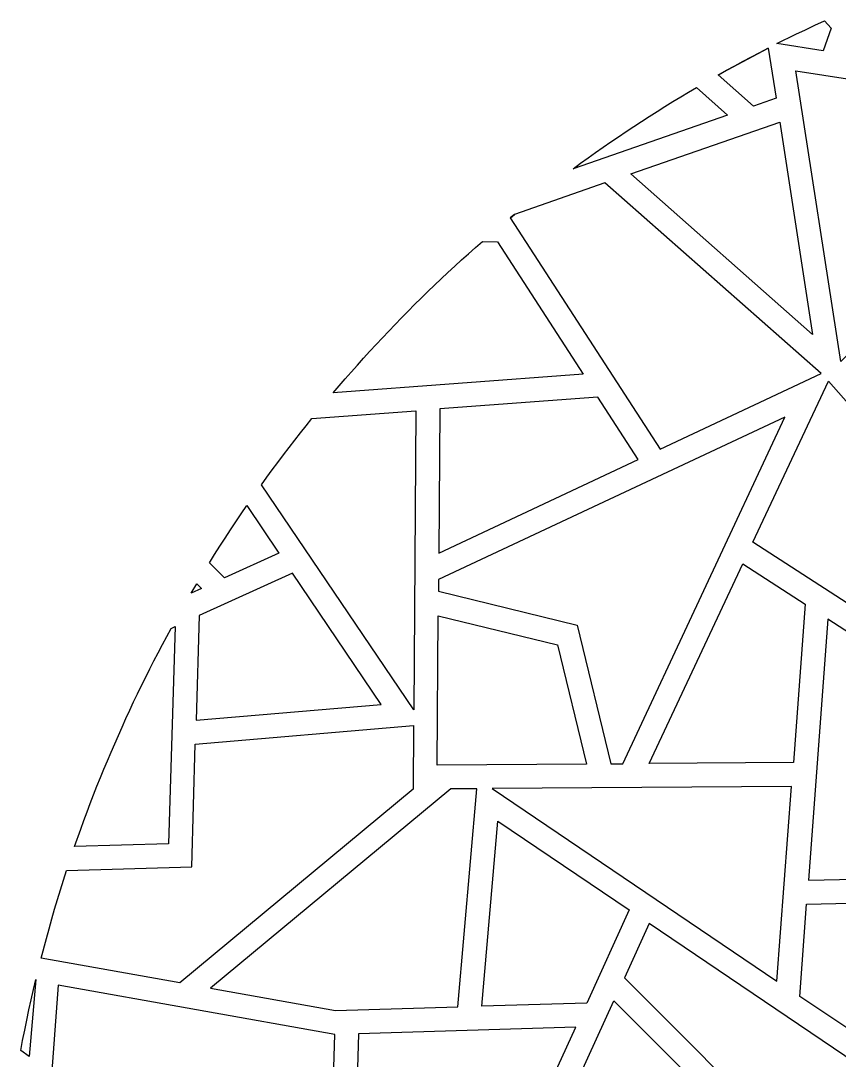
# Model space of a CAD drawing. Header units: centimetres. Extents: x 15.8 to 96.3, y -35.4 to 45.1.
# Drawn here: x 17.21 to 40.09, y 11.8 to 40.86 of the extents above; entities that cross this region are included whole.
import ezdxf

# ---------------------------------------------------------------- set-up
doc = ezdxf.new("R2010")
doc.units = ezdxf.units.CM
doc.header["$MEASUREMENT"] = 0
doc.layers.add('layer 1', color=7, linetype='Continuous')

msp = doc.modelspace()

# ---------------------------------------------------------------- linework, layer by layer
at = {"layer": 'layer 1', "color": 15}
for points, knots in [([(39.68238, 40.85652), (39.68238, 40.85652), (39.41368, 40.73316), (39.41368, 40.73316), (39.41368, 40.73316), (39.41368, 40.73316), (39.14668, 40.6081), (39.14668, 40.6081), (39.14668, 40.6081), (39.14668, 40.6081), (38.87967, 40.47967), (38.87967, 40.47967), (38.87967, 40.47967), (38.87967, 40.47967), (38.35074, 40.21774), (38.35074, 40.21774), (38.35074, 40.21774), (38.35074, 40.21774), (39.64689, 40.01664), (39.64689, 40.01664), (39.64689, 40.01664), (39.64689, 40.01664), (39.86827, 40.64866), (39.86827, 40.64866), (39.86827, 40.64866), (39.86827, 40.64866), (39.68238, 40.85652), (39.68238, 40.85652)], [0, 0, 0, 0, 0.125, 0.125, 0.125, 0.125, 0.25, 0.25, 0.25, 0.25, 0.375, 0.375, 0.375, 0.375, 0.5, 0.5, 0.5, 0.5, 0.625, 0.625, 0.625, 0.625, 0.75, 0.75, 0.75, 0.75, 1, 1, 1, 1]), ([(36.71154, 39.34575), (36.71154, 39.34575), (37.69337, 38.47376), (37.69337, 38.47376), (37.69337, 38.47376), (37.69337, 38.47376), (38.32539, 38.69514), (38.32539, 38.69514), (38.32539, 38.69514), (38.32539, 38.69514), (38.10908, 40.09269), (38.10908, 40.09269), (38.10908, 40.09269), (38.10908, 40.09269), (36.71154, 39.34575), (36.71154, 39.34575)], [0, 0, 0, 0, 0.2, 0.2, 0.2, 0.2, 0.4, 0.4, 0.4, 0.4, 0.6, 0.6, 0.6, 0.6, 1, 1, 1, 1]), ([(38.10739, 40.09438), (38.10739, 40.09438), (37.8725, 39.97439), (37.8725, 39.97439), (37.8725, 39.97439), (37.8725, 39.97439), (37.63929, 39.85103), (37.63929, 39.85103), (37.63929, 39.85103), (37.63929, 39.85103), (37.40608, 39.72767), (37.40608, 39.72767), (37.40608, 39.72767), (37.40608, 39.72767), (37.17457, 39.60093), (37.17457, 39.60093), (37.17457, 39.60093), (37.17457, 39.60093), (36.94305, 39.47418), (36.94305, 39.47418), (36.94305, 39.47418), (36.94305, 39.47418), (36.71323, 39.34575), (36.71323, 39.34575), (36.71323, 39.34575), (36.71323, 39.34575), (38.10739, 40.09438), (38.10739, 40.09438)], [0, 0, 0, 0, 0.125, 0.125, 0.125, 0.125, 0.25, 0.25, 0.25, 0.25, 0.375, 0.375, 0.375, 0.375, 0.5, 0.5, 0.5, 0.5, 0.625, 0.625, 0.625, 0.625, 0.75, 0.75, 0.75, 0.75, 1, 1, 1, 1]), ([(40.13865, 31.33563), (40.13865, 31.33563), (47.00302, 38.20338), (47.00302, 38.20338), (47.00302, 38.20338), (47.00302, 38.20338), (38.87799, 39.46235), (38.87799, 39.46235), (38.87799, 39.46235), (38.87799, 39.46235), (40.13865, 31.33563), (40.13865, 31.33563)], [0, 0, 0, 0, 0.25, 0.25, 0.25, 0.25, 0.5, 0.5, 0.5, 0.5, 1, 1, 1, 1]), ([(36.10486, 38.99594), (36.10486, 38.99594), (35.8818, 38.86413), (35.8818, 38.86413), (35.8818, 38.86413), (35.8818, 38.86413), (35.66042, 38.73063), (35.66042, 38.73063), (35.66042, 38.73063), (35.66042, 38.73063), (35.43904, 38.59713), (35.43904, 38.59713), (35.43904, 38.59713), (35.43904, 38.59713), (35.21936, 38.46024), (35.21936, 38.46024), (35.21936, 38.46024), (35.21936, 38.46024), (34.99967, 38.32336), (34.99967, 38.32336), (34.99967, 38.32336), (34.99967, 38.32336), (34.78167, 38.18479), (34.78167, 38.18479), (34.78167, 38.18479), (34.78167, 38.18479), (34.56367, 38.04453), (34.56367, 38.04453), (34.56367, 38.04453), (34.56367, 38.04453), (34.34737, 37.90258), (34.34737, 37.90258), (34.34737, 37.90258), (34.34737, 37.90258), (34.13275, 37.76063), (34.13275, 37.76063), (34.13275, 37.76063), (34.13275, 37.76063), (33.91813, 37.61529), (33.91813, 37.61529), (33.91813, 37.61529), (33.91813, 37.61529), (33.70352, 37.46996), (33.70352, 37.46996), (33.70352, 37.46996), (33.70352, 37.46996), (33.49059, 37.32294), (33.49059, 37.32294), (33.49059, 37.32294), (33.49059, 37.32294), (33.27935, 37.17423), (33.27935, 37.17423), (33.27935, 37.17423), (33.27935, 37.17423), (33.0698, 37.02552), (33.0698, 37.02552), (33.0698, 37.02552), (33.0698, 37.02552), (32.86026, 36.87343), (32.86026, 36.87343), (32.86026, 36.87343), (32.86026, 36.87343), (32.65071, 36.71965), (32.65071, 36.71965), (32.65071, 36.71965), (32.65071, 36.71965), (36.97347, 38.22197), (36.97347, 38.22197), (36.97347, 38.22197), (36.97347, 38.22197), (36.10486, 38.99594), (36.10486, 38.99594)], [0, 0, 0, 0, 0.05263158, 0.05263158, 0.05263158, 0.05263158, 0.10526316, 0.10526316, 0.10526316, 0.10526316, 0.15789474, 0.15789474, 0.15789474, 0.15789474, 0.21052632, 0.21052632, 0.21052632, 0.21052632, 0.26315789, 0.26315789, 0.26315789, 0.26315789, 0.31578947, 0.31578947, 0.31578947, 0.31578947, 0.36842105, 0.36842105, 0.36842105, 0.36842105, 0.42105263, 0.42105263, 0.42105263, 0.42105263, 0.47368421, 0.47368421, 0.47368421, 0.47368421, 0.52631579, 0.52631579, 0.52631579, 0.52631579, 0.57894737, 0.57894737, 0.57894737, 0.57894737, 0.63157895, 0.63157895, 0.63157895, 0.63157895, 0.68421053, 0.68421053, 0.68421053, 0.68421053, 0.73684211, 0.73684211, 0.73684211, 0.73684211, 0.78947368, 0.78947368, 0.78947368, 0.78947368, 0.84210526, 0.84210526, 0.84210526, 0.84210526, 0.89473684, 0.89473684, 0.89473684, 0.89473684, 1, 1, 1, 1]), ([(39.34778, 32.08764), (39.34778, 32.08764), (38.42847, 38.02594), (38.42847, 38.02594), (38.42847, 38.02594), (38.42847, 38.02594), (34.26456, 36.57601), (34.26456, 36.57601), (34.26456, 36.57601), (34.26456, 36.57601), (39.34778, 32.08764), (39.34778, 32.08764)], [0, 0, 0, 0, 0.25, 0.25, 0.25, 0.25, 0.5, 0.5, 0.5, 0.5, 1, 1, 1, 1]), ([(31.01489, 35.44378), (31.01489, 35.44378), (33.54298, 36.3259), (33.54298, 36.3259), (33.54298, 36.3259), (33.54298, 36.3259), (39.58436, 30.99427), (39.58436, 30.99427), (39.58436, 30.99427), (39.58436, 30.99427), (35.08247, 28.88021), (35.08247, 28.88021), (35.08247, 28.88021), (35.08247, 28.88021), (30.89828, 35.35083), (30.89828, 35.35083), (30.89828, 35.35083), (30.89828, 35.35083), (31.01489, 35.44378), (31.01489, 35.44378)], [0, 0, 0, 0, 0.16666667, 0.16666667, 0.16666667, 0.16666667, 0.33333333, 0.33333333, 0.33333333, 0.33333333, 0.5, 0.5, 0.5, 0.5, 0.66666667, 0.66666667, 0.66666667, 0.66666667, 1, 1, 1, 1]), ([(31.01489, 35.44547), (31.01489, 35.44547), (30.89997, 35.35083), (30.89997, 35.35083), (30.89997, 35.35083), (30.89997, 35.35083), (31.01489, 35.44547), (31.01489, 35.44547)], [0, 0, 0, 0, 0.33333333, 0.33333333, 0.33333333, 0.33333333, 1, 1, 1, 1]), ([(30.11586, 34.6867), (30.11586, 34.6867), (29.92152, 34.51602), (29.92152, 34.51602), (29.92152, 34.51602), (29.92152, 34.51602), (29.72888, 34.34365), (29.72888, 34.34365), (29.72888, 34.34365), (29.72888, 34.34365), (29.53623, 34.17128), (29.53623, 34.17128), (29.53623, 34.17128), (29.53623, 34.17128), (29.34696, 33.99553), (29.34696, 33.99553), (29.34696, 33.99553), (29.34696, 33.99553), (29.156, 33.82147), (29.156, 33.82147), (29.156, 33.82147), (29.156, 33.82147), (28.96673, 33.64403), (28.96673, 33.64403), (28.96673, 33.64403), (28.96673, 33.64403), (28.77915, 33.4649), (28.77915, 33.4649), (28.77915, 33.4649), (28.77915, 33.4649), (28.59326, 33.28578), (28.59326, 33.28578), (28.59326, 33.28578), (28.59326, 33.28578), (28.40906, 33.10665), (28.40906, 33.10665), (28.40906, 33.10665), (28.40906, 33.10665), (28.22318, 32.92245), (28.22318, 32.92245), (28.22318, 32.92245), (28.22318, 32.92245), (28.04067, 32.73994), (28.04067, 32.73994), (28.04067, 32.73994), (28.04067, 32.73994), (27.85985, 32.55743), (27.85985, 32.55743), (27.85985, 32.55743), (27.85985, 32.55743), (27.67903, 32.37154), (27.67903, 32.37154), (27.67903, 32.37154), (27.67903, 32.37154), (27.4999, 32.18396), (27.4999, 32.18396), (27.4999, 32.18396), (27.4999, 32.18396), (27.32246, 31.99638), (27.32246, 31.99638), (27.32246, 31.99638), (27.32246, 31.99638), (27.14502, 31.80711), (27.14502, 31.80711), (27.14502, 31.80711), (27.14502, 31.80711), (26.96927, 31.61785), (26.96927, 31.61785), (26.96927, 31.61785), (26.96927, 31.61785), (26.79521, 31.42689), (26.79521, 31.42689), (26.79521, 31.42689), (26.79521, 31.42689), (26.62284, 31.23424), (26.62284, 31.23424), (26.62284, 31.23424), (26.62284, 31.23424), (26.45047, 31.0399), (26.45047, 31.0399), (26.45047, 31.0399), (26.45047, 31.0399), (26.27979, 30.84556), (26.27979, 30.84556), (26.27979, 30.84556), (26.27979, 30.84556), (26.10911, 30.65122), (26.10911, 30.65122), (26.10911, 30.65122), (26.10911, 30.65122), (25.94181, 30.45351), (25.94181, 30.45351), (25.94181, 30.45351), (25.94181, 30.45351), (32.9363, 30.97737), (32.9363, 30.97737), (32.9363, 30.97737), (32.9363, 30.97737), (30.54172, 34.67825), (30.54172, 34.67825), (30.54172, 34.67825), (30.54172, 34.67825), (30.11586, 34.6867), (30.11586, 34.6867)], [0, 0, 0, 0, 0.03703704, 0.03703704, 0.03703704, 0.03703704, 0.07407407, 0.07407407, 0.07407407, 0.07407407, 0.11111111, 0.11111111, 0.11111111, 0.11111111, 0.14814815, 0.14814815, 0.14814815, 0.14814815, 0.18518519, 0.18518519, 0.18518519, 0.18518519, 0.22222222, 0.22222222, 0.22222222, 0.22222222, 0.25925926, 0.25925926, 0.25925926, 0.25925926, 0.2962963, 0.2962963, 0.2962963, 0.2962963, 0.33333333, 0.33333333, 0.33333333, 0.33333333, 0.37037037, 0.37037037, 0.37037037, 0.37037037, 0.40740741, 0.40740741, 0.40740741, 0.40740741, 0.44444444, 0.44444444, 0.44444444, 0.44444444, 0.48148148, 0.48148148, 0.48148148, 0.48148148, 0.51851852, 0.51851852, 0.51851852, 0.51851852, 0.55555556, 0.55555556, 0.55555556, 0.55555556, 0.59259259, 0.59259259, 0.59259259, 0.59259259, 0.62962963, 0.62962963, 0.62962963, 0.62962963, 0.66666667, 0.66666667, 0.66666667, 0.66666667, 0.7037037, 0.7037037, 0.7037037, 0.7037037, 0.74074074, 0.74074074, 0.74074074, 0.74074074, 0.77777778, 0.77777778, 0.77777778, 0.77777778, 0.81481481, 0.81481481, 0.81481481, 0.81481481, 0.85185185, 0.85185185, 0.85185185, 0.85185185, 0.88888889, 0.88888889, 0.88888889, 0.88888889, 0.92592593, 0.92592593, 0.92592593, 0.92592593, 1, 1, 1, 1]), ([(44.19441, 22.06992), (44.19441, 22.06992), (45.12385, 24.74334), (45.12385, 24.74334), (45.12385, 24.74334), (45.12385, 24.74334), (39.79391, 30.78473), (39.79391, 30.78473), (39.79391, 30.78473), (39.79391, 30.78473), (37.67985, 26.28284), (37.67985, 26.28284), (37.67985, 26.28284), (37.67985, 26.28284), (44.19441, 22.06992), (44.19441, 22.06992)], [0, 0, 0, 0, 0.2, 0.2, 0.2, 0.2, 0.4, 0.4, 0.4, 0.4, 0.6, 0.6, 0.6, 0.6, 1, 1, 1, 1]), ([(34.4758, 28.59462), (34.4758, 28.59462), (28.89576, 25.97527), (28.89576, 25.97527), (28.89576, 25.97527), (28.89576, 25.97527), (28.92617, 30.00906), (28.92617, 30.00906), (28.92617, 30.00906), (28.92617, 30.00906), (33.34695, 30.34028), (33.34695, 30.34028), (33.34695, 30.34028), (33.34695, 30.34028), (34.4758, 28.59462), (34.4758, 28.59462)], [0, 0, 0, 0, 0.2, 0.2, 0.2, 0.2, 0.4, 0.4, 0.4, 0.4, 0.6, 0.6, 0.6, 0.6, 1, 1, 1, 1]), ([(25.35373, 29.74206), (25.35373, 29.74206), (25.1915, 29.53927), (25.1915, 29.53927), (25.1915, 29.53927), (25.1915, 29.53927), (25.03096, 29.33648), (25.03096, 29.33648), (25.03096, 29.33648), (25.03096, 29.33648), (24.87042, 29.13369), (24.87042, 29.13369), (24.87042, 29.13369), (24.87042, 29.13369), (24.71326, 28.92753), (24.71326, 28.92753), (24.71326, 28.92753), (24.71326, 28.92753), (24.5561, 28.72136), (24.5561, 28.72136), (24.5561, 28.72136), (24.5561, 28.72136), (24.40063, 28.51519), (24.40063, 28.51519), (24.40063, 28.51519), (24.40063, 28.51519), (24.24516, 28.30564), (24.24516, 28.30564), (24.24516, 28.30564), (24.24516, 28.30564), (24.09137, 28.09779), (24.09137, 28.09779), (24.09137, 28.09779), (24.09137, 28.09779), (23.94097, 27.88655), (23.94097, 27.88655), (23.94097, 27.88655), (23.94097, 27.88655), (28.19783, 21.59506), (28.19783, 21.59506), (28.19783, 21.59506), (28.19783, 21.59506), (28.26035, 29.95837), (28.26035, 29.95837), (28.26035, 29.95837), (28.26035, 29.95837), (25.35373, 29.74206), (25.35373, 29.74206)], [0, 0, 0, 0, 0.07692308, 0.07692308, 0.07692308, 0.07692308, 0.15384615, 0.15384615, 0.15384615, 0.15384615, 0.23076923, 0.23076923, 0.23076923, 0.23076923, 0.30769231, 0.30769231, 0.30769231, 0.30769231, 0.38461538, 0.38461538, 0.38461538, 0.38461538, 0.46153846, 0.46153846, 0.46153846, 0.46153846, 0.53846154, 0.53846154, 0.53846154, 0.53846154, 0.61538462, 0.61538462, 0.61538462, 0.61538462, 0.69230769, 0.69230769, 0.69230769, 0.69230769, 0.76923077, 0.76923077, 0.76923077, 0.76923077, 0.84615385, 0.84615385, 0.84615385, 0.84615385, 1, 1, 1, 1]), ([(28.88731, 24.91064), (28.88731, 24.91064), (28.89069, 25.24017), (28.89069, 25.24017), (28.89069, 25.24017), (28.89069, 25.24017), (38.57549, 29.77586), (38.57549, 29.77586), (38.57549, 29.77586), (38.57549, 29.77586), (34.03981, 20.09105), (34.03981, 20.09105), (34.03981, 20.09105), (34.03981, 20.09105), (33.71028, 20.08767), (33.71028, 20.08767), (33.71028, 20.08767), (33.71028, 20.08767), (32.769, 23.96768), (32.769, 23.96768), (32.769, 23.96768), (32.769, 23.96768), (28.88731, 24.91064), (28.88731, 24.91064)], [0, 0, 0, 0, 0.14285714, 0.14285714, 0.14285714, 0.14285714, 0.28571429, 0.28571429, 0.28571429, 0.28571429, 0.42857143, 0.42857143, 0.42857143, 0.42857143, 0.57142857, 0.57142857, 0.57142857, 0.57142857, 0.71428571, 0.71428571, 0.71428571, 0.71428571, 1, 1, 1, 1]), ([(23.53202, 27.30522), (23.53202, 27.30522), (23.37824, 27.08047), (23.37824, 27.08047), (23.37824, 27.08047), (23.37824, 27.08047), (23.22615, 26.85402), (23.22615, 26.85402), (23.22615, 26.85402), (23.22615, 26.85402), (23.07575, 26.62589), (23.07575, 26.62589), (23.07575, 26.62589), (23.07575, 26.62589), (22.92703, 26.39775), (22.92703, 26.39775), (22.92703, 26.39775), (22.92703, 26.39775), (22.77832, 26.16792), (22.77832, 26.16792), (22.77832, 26.16792), (22.77832, 26.16792), (22.63299, 25.9381), (22.63299, 25.9381), (22.63299, 25.9381), (22.63299, 25.9381), (22.48935, 25.70827), (22.48935, 25.70827), (22.48935, 25.70827), (22.48935, 25.70827), (22.91014, 25.28749), (22.91014, 25.28749), (22.91014, 25.28749), (22.91014, 25.28749), (24.42766, 25.98034), (24.42766, 25.98034), (24.42766, 25.98034), (24.42766, 25.98034), (23.53202, 27.30522), (23.53202, 27.30522)], [0, 0, 0, 0, 0.09090909, 0.09090909, 0.09090909, 0.09090909, 0.18181818, 0.18181818, 0.18181818, 0.18181818, 0.27272727, 0.27272727, 0.27272727, 0.27272727, 0.36363636, 0.36363636, 0.36363636, 0.36363636, 0.45454545, 0.45454545, 0.45454545, 0.45454545, 0.54545455, 0.54545455, 0.54545455, 0.54545455, 0.63636364, 0.63636364, 0.63636364, 0.63636364, 0.72727273, 0.72727273, 0.72727273, 0.72727273, 0.81818182, 0.81818182, 0.81818182, 0.81818182, 1, 1, 1, 1]), ([(37.39594, 25.67616), (37.39594, 25.67616), (34.77491, 20.09612), (34.77491, 20.09612), (34.77491, 20.09612), (34.77491, 20.09612), (38.81039, 20.12654), (38.81039, 20.12654), (38.81039, 20.12654), (38.81039, 20.12654), (39.13992, 24.54731), (39.13992, 24.54731), (39.13992, 24.54731), (39.13992, 24.54731), (37.39594, 25.67616), (37.39594, 25.67616)], [0, 0, 0, 0, 0.2, 0.2, 0.2, 0.2, 0.4, 0.4, 0.4, 0.4, 0.6, 0.6, 0.6, 0.6, 1, 1, 1, 1]), ([(27.28866, 21.75053), (27.28866, 21.75053), (22.1125, 21.3044), (22.1125, 21.3044), (22.1125, 21.3044), (22.1125, 21.3044), (22.20038, 24.23299), (22.20038, 24.23299), (22.20038, 24.23299), (22.20038, 24.23299), (24.8062, 25.42099), (24.8062, 25.42099), (24.8062, 25.42099), (24.8062, 25.42099), (27.28866, 21.75053), (27.28866, 21.75053)], [0, 0, 0, 0, 0.2, 0.2, 0.2, 0.2, 0.4, 0.4, 0.4, 0.4, 0.6, 0.6, 0.6, 0.6, 1, 1, 1, 1]), ([(22.13278, 25.12188), (22.13278, 25.12188), (21.979, 24.86163), (21.979, 24.86163), (21.979, 24.86163), (21.979, 24.86163), (22.26459, 24.99006), (22.26459, 24.99006), (22.26459, 24.99006), (22.26459, 24.99006), (22.13278, 25.12188), (22.13278, 25.12188)], [0, 0, 0, 0, 0.25, 0.25, 0.25, 0.25, 0.5, 0.5, 0.5, 0.5, 1, 1, 1, 1]), ([(28.88224, 24.22792), (28.88224, 24.22792), (28.85182, 20.05049), (28.85182, 20.05049), (28.85182, 20.05049), (28.85182, 20.05049), (33.02756, 20.0826), (33.02756, 20.0826), (33.02756, 20.0826), (33.02756, 20.0826), (32.21979, 23.41677), (32.21979, 23.41677), (32.21979, 23.41677), (32.21979, 23.41677), (28.88224, 24.22792), (28.88224, 24.22792)], [0, 0, 0, 0, 0.2, 0.2, 0.2, 0.2, 0.4, 0.4, 0.4, 0.4, 0.6, 0.6, 0.6, 0.6, 1, 1, 1, 1]), ([(43.58604, 16.93432), (43.58604, 16.93432), (39.23117, 16.83461), (39.23117, 16.83461), (39.23117, 16.83461), (39.23117, 16.83461), (39.77701, 24.13498), (39.77701, 24.13498), (39.77701, 24.13498), (39.77701, 24.13498), (43.4762, 21.74208), (43.4762, 21.74208), (43.4762, 21.74208), (43.4762, 21.74208), (43.58604, 16.93432), (43.58604, 16.93432)], [0, 0, 0, 0, 0.2, 0.2, 0.2, 0.2, 0.4, 0.4, 0.4, 0.4, 0.6, 0.6, 0.6, 0.6, 1, 1, 1, 1]), ([(21.41965, 23.87473), (21.41965, 23.87473), (21.29628, 23.64997), (21.29628, 23.64997), (21.29628, 23.64997), (21.29628, 23.64997), (21.17461, 23.42184), (21.17461, 23.42184), (21.17461, 23.42184), (21.17461, 23.42184), (21.05463, 23.19539), (21.05463, 23.19539), (21.05463, 23.19539), (21.05463, 23.19539), (20.93633, 22.96895), (20.93633, 22.96895), (20.93633, 22.96895), (20.93633, 22.96895), (20.81973, 22.73912), (20.81973, 22.73912), (20.81973, 22.73912), (20.81973, 22.73912), (20.70651, 22.50929), (20.70651, 22.50929), (20.70651, 22.50929), (20.70651, 22.50929), (20.59159, 22.27947), (20.59159, 22.27947), (20.59159, 22.27947), (20.59159, 22.27947), (20.48006, 22.04795), (20.48006, 22.04795), (20.48006, 22.04795), (20.48006, 22.04795), (20.36853, 21.81812), (20.36853, 21.81812), (20.36853, 21.81812), (20.36853, 21.81812), (20.25868, 21.58492), (20.25868, 21.58492), (20.25868, 21.58492), (20.25868, 21.58492), (20.15222, 21.35171), (20.15222, 21.35171), (20.15222, 21.35171), (20.15222, 21.35171), (20.04576, 21.11682), (20.04576, 21.11682), (20.04576, 21.11682), (20.04576, 21.11682), (19.94098, 20.88192), (19.94098, 20.88192), (19.94098, 20.88192), (19.94098, 20.88192), (19.8379, 20.64872), (19.8379, 20.64872), (19.8379, 20.64872), (19.8379, 20.64872), (19.73651, 20.41213), (19.73651, 20.41213), (19.73651, 20.41213), (19.73651, 20.41213), (19.63511, 20.17554), (19.63511, 20.17554), (19.63511, 20.17554), (19.63511, 20.17554), (19.5371, 19.93727), (19.5371, 19.93727), (19.5371, 19.93727), (19.5371, 19.93727), (19.44077, 19.70237), (19.44077, 19.70237), (19.44077, 19.70237), (19.44077, 19.70237), (19.34276, 19.46241), (19.34276, 19.46241), (19.34276, 19.46241), (19.34276, 19.46241), (19.24982, 19.22413), (19.24982, 19.22413), (19.24982, 19.22413), (19.24982, 19.22413), (19.15687, 18.98248), (19.15687, 18.98248), (19.15687, 18.98248), (19.15687, 18.98248), (19.06562, 18.7442), (19.06562, 18.7442), (19.06562, 18.7442), (19.06562, 18.7442), (18.97774, 18.50254), (18.97774, 18.50254), (18.97774, 18.50254), (18.97774, 18.50254), (18.88987, 18.26089), (18.88987, 18.26089), (18.88987, 18.26089), (18.88987, 18.26089), (18.7175, 17.77758), (18.7175, 17.77758), (18.7175, 17.77758), (18.7175, 17.77758), (21.34529, 17.85531), (21.34529, 17.85531), (21.34529, 17.85531), (21.34529, 17.85531), (21.52611, 23.92543), (21.52611, 23.92543), (21.52611, 23.92543), (21.52611, 23.92543), (21.41965, 23.87473), (21.41965, 23.87473)], [0, 0, 0, 0, 0.03448276, 0.03448276, 0.03448276, 0.03448276, 0.06896552, 0.06896552, 0.06896552, 0.06896552, 0.10344828, 0.10344828, 0.10344828, 0.10344828, 0.13793103, 0.13793103, 0.13793103, 0.13793103, 0.17241379, 0.17241379, 0.17241379, 0.17241379, 0.20689655, 0.20689655, 0.20689655, 0.20689655, 0.24137931, 0.24137931, 0.24137931, 0.24137931, 0.27586207, 0.27586207, 0.27586207, 0.27586207, 0.31034483, 0.31034483, 0.31034483, 0.31034483, 0.34482759, 0.34482759, 0.34482759, 0.34482759, 0.37931034, 0.37931034, 0.37931034, 0.37931034, 0.4137931, 0.4137931, 0.4137931, 0.4137931, 0.44827586, 0.44827586, 0.44827586, 0.44827586, 0.48275862, 0.48275862, 0.48275862, 0.48275862, 0.51724138, 0.51724138, 0.51724138, 0.51724138, 0.55172414, 0.55172414, 0.55172414, 0.55172414, 0.5862069, 0.5862069, 0.5862069, 0.5862069, 0.62068966, 0.62068966, 0.62068966, 0.62068966, 0.65517241, 0.65517241, 0.65517241, 0.65517241, 0.68965517, 0.68965517, 0.68965517, 0.68965517, 0.72413793, 0.72413793, 0.72413793, 0.72413793, 0.75862069, 0.75862069, 0.75862069, 0.75862069, 0.79310345, 0.79310345, 0.79310345, 0.79310345, 0.82758621, 0.82758621, 0.82758621, 0.82758621, 0.86206897, 0.86206897, 0.86206897, 0.86206897, 0.89655172, 0.89655172, 0.89655172, 0.89655172, 0.93103448, 0.93103448, 0.93103448, 0.93103448, 1, 1, 1, 1]), ([(18.49274, 17.105), (18.49274, 17.105), (18.40656, 16.8363), (18.40656, 16.8363), (18.40656, 16.8363), (18.40656, 16.8363), (18.32206, 16.56592), (18.32206, 16.56592), (18.32206, 16.56592), (18.32206, 16.56592), (18.23926, 16.29554), (18.23926, 16.29554), (18.23926, 16.29554), (18.23926, 16.29554), (18.15814, 16.02346), (18.15814, 16.02346), (18.15814, 16.02346), (18.15814, 16.02346), (18.07872, 15.75308), (18.07872, 15.75308), (18.07872, 15.75308), (18.07872, 15.75308), (18.00267, 15.48101), (18.00267, 15.48101), (18.00267, 15.48101), (18.00267, 15.48101), (17.92832, 15.20893), (17.92832, 15.20893), (17.92832, 15.20893), (17.92832, 15.20893), (17.78298, 14.66141), (17.78298, 14.66141), (17.78298, 14.66141), (17.78298, 14.66141), (21.6613, 13.96855), (21.6613, 13.96855), (21.6613, 13.96855), (21.6613, 13.96855), (28.18093, 19.38129), (28.18093, 19.38129), (28.18093, 19.38129), (28.18093, 19.38129), (28.19614, 21.16244), (28.19614, 21.16244), (28.19614, 21.16244), (28.19614, 21.16244), (22.09222, 20.6352), (22.09222, 20.6352), (22.09222, 20.6352), (22.09222, 20.6352), (21.99083, 17.20808), (21.99083, 17.20808), (21.99083, 17.20808), (21.99083, 17.20808), (18.49274, 17.105), (18.49274, 17.105)], [0, 0, 0, 0, 0.06666667, 0.06666667, 0.06666667, 0.06666667, 0.13333333, 0.13333333, 0.13333333, 0.13333333, 0.2, 0.2, 0.2, 0.2, 0.26666667, 0.26666667, 0.26666667, 0.26666667, 0.33333333, 0.33333333, 0.33333333, 0.33333333, 0.4, 0.4, 0.4, 0.4, 0.46666667, 0.46666667, 0.46666667, 0.46666667, 0.53333333, 0.53333333, 0.53333333, 0.53333333, 0.6, 0.6, 0.6, 0.6, 0.66666667, 0.66666667, 0.66666667, 0.66666667, 0.73333333, 0.73333333, 0.73333333, 0.73333333, 0.8, 0.8, 0.8, 0.8, 0.86666667, 0.86666667, 0.86666667, 0.86666667, 1, 1, 1, 1]), ([(26.00941, 13.19119), (26.00941, 13.19119), (22.51639, 13.81477), (22.51639, 13.81477), (22.51639, 13.81477), (22.51639, 13.81477), (29.23374, 19.38974), (29.23374, 19.38974), (29.23374, 19.38974), (29.23374, 19.38974), (29.96208, 19.39312), (29.96208, 19.39312), (29.96208, 19.39312), (29.96208, 19.39312), (29.43483, 13.29259), (29.43483, 13.29259), (29.43483, 13.29259), (29.43483, 13.29259), (26.00941, 13.19119), (26.00941, 13.19119)], [0, 0, 0, 0, 0.16666667, 0.16666667, 0.16666667, 0.16666667, 0.33333333, 0.33333333, 0.33333333, 0.33333333, 0.5, 0.5, 0.5, 0.5, 0.66666667, 0.66666667, 0.66666667, 0.66666667, 1, 1, 1, 1]), ([(38.76138, 19.45903), (38.76138, 19.45903), (38.35243, 14.01248), (38.35243, 14.01248), (38.35243, 14.01248), (38.35243, 14.01248), (30.3947, 19.3965), (30.3947, 19.3965), (30.3947, 19.3965), (30.3947, 19.3965), (38.76138, 19.45903), (38.76138, 19.45903)], [0, 0, 0, 0, 0.25, 0.25, 0.25, 0.25, 0.5, 0.5, 0.5, 0.5, 1, 1, 1, 1]), ([(30.55017, 18.48734), (30.55017, 18.48734), (30.10572, 13.31287), (30.10572, 13.31287), (30.10572, 13.31287), (30.10572, 13.31287), (33.03263, 13.40074), (33.03263, 13.40074), (33.03263, 13.40074), (33.03263, 13.40074), (34.22232, 16.00656), (34.22232, 16.00656), (34.22232, 16.00656), (34.22232, 16.00656), (30.55017, 18.48734), (30.55017, 18.48734)], [0, 0, 0, 0, 0.2, 0.2, 0.2, 0.2, 0.4, 0.4, 0.4, 0.4, 0.6, 0.6, 0.6, 0.6, 1, 1, 1, 1]), ([(43.2751, 16.26174), (43.2751, 16.26174), (39.18217, 16.1671), (39.18217, 16.1671), (39.18217, 16.1671), (39.18217, 16.1671), (38.98783, 13.58325), (38.98783, 13.58325), (38.98783, 13.58325), (38.98783, 13.58325), (40.61689, 12.50003), (40.61689, 12.50003), (40.61689, 12.50003), (40.61689, 12.50003), (43.2751, 16.26174), (43.2751, 16.26174)], [0, 0, 0, 0, 0.2, 0.2, 0.2, 0.2, 0.4, 0.4, 0.4, 0.4, 0.6, 0.6, 0.6, 0.6, 1, 1, 1, 1]), ([(41.86235, 10.83548), (41.86235, 10.83548), (38.62281, 9.57312), (38.62281, 9.57312), (38.62281, 9.57312), (38.62281, 9.57312), (34.08712, 14.10881), (34.08712, 14.10881), (34.08712, 14.10881), (34.08712, 14.10881), (34.77998, 15.62634), (34.77998, 15.62634), (34.77998, 15.62634), (34.77998, 15.62634), (41.86235, 10.83548), (41.86235, 10.83548)], [0, 0, 0, 0, 0.2, 0.2, 0.2, 0.2, 0.4, 0.4, 0.4, 0.4, 0.6, 0.6, 0.6, 0.6, 1, 1, 1, 1]), ([(17.63596, 14.06149), (17.63596, 14.06149), (17.56837, 13.77928), (17.56837, 13.77928), (17.56837, 13.77928), (17.56837, 13.77928), (17.50415, 13.49538), (17.50415, 13.49538), (17.50415, 13.49538), (17.50415, 13.49538), (17.44162, 13.21147), (17.44162, 13.21147), (17.44162, 13.21147), (17.44162, 13.21147), (17.38079, 12.92757), (17.38079, 12.92757), (17.38079, 12.92757), (17.38079, 12.92757), (17.32333, 12.64198), (17.32333, 12.64198), (17.32333, 12.64198), (17.32333, 12.64198), (17.26587, 12.35807), (17.26587, 12.35807), (17.26587, 12.35807), (17.26587, 12.35807), (17.21349, 12.07248), (17.21349, 12.07248), (17.21349, 12.07248), (17.21349, 12.07248), (17.44838, 11.91194), (17.44838, 11.91194), (17.44838, 11.91194), (17.44838, 11.91194), (17.63596, 14.06149), (17.63596, 14.06149)], [0, 0, 0, 0, 0.1, 0.1, 0.1, 0.1, 0.2, 0.2, 0.2, 0.2, 0.3, 0.3, 0.3, 0.3, 0.4, 0.4, 0.4, 0.4, 0.5, 0.5, 0.5, 0.5, 0.6, 0.6, 0.6, 0.6, 0.7, 0.7, 0.7, 0.7, 0.8, 0.8, 0.8, 0.8, 1, 1, 1, 1]), ([(25.90633, 9.76577), (25.90633, 9.76577), (19.80579, 9.24021), (19.80579, 9.24021), (19.80579, 9.24021), (19.80579, 9.24021), (19.81931, 11.01967), (19.81931, 11.01967), (19.81931, 11.01967), (19.81931, 11.01967), (18.03985, 11.00615), (18.03985, 11.00615), (18.03985, 11.00615), (18.03985, 11.00615), (18.25954, 13.89926), (18.25954, 13.89926), (18.25954, 13.89926), (18.25954, 13.89926), (25.99082, 12.5203), (25.99082, 12.5203), (25.99082, 12.5203), (25.99082, 12.5203), (25.90633, 9.76577), (25.90633, 9.76577)], [0, 0, 0, 0, 0.14285714, 0.14285714, 0.14285714, 0.14285714, 0.28571429, 0.28571429, 0.28571429, 0.28571429, 0.42857143, 0.42857143, 0.42857143, 0.42857143, 0.57142857, 0.57142857, 0.57142857, 0.57142857, 0.71428571, 0.71428571, 0.71428571, 0.71428571, 1, 1, 1, 1]), ([(31.56242, 8.57946), (31.56242, 8.57946), (32.82477, 7.3188), (32.82477, 7.3188), (32.82477, 7.3188), (32.82477, 7.3188), (37.94516, 9.3095), (37.94516, 9.3095), (37.94516, 9.3095), (37.94516, 9.3095), (33.79308, 13.46327), (33.79308, 13.46327), (33.79308, 13.46327), (33.79308, 13.46327), (31.56242, 8.57946), (31.56242, 8.57946)], [0, 0, 0, 0, 0.2, 0.2, 0.2, 0.2, 0.4, 0.4, 0.4, 0.4, 0.6, 0.6, 0.6, 0.6, 1, 1, 1, 1]), ([(30.76478, 8.43582), (30.76478, 8.43582), (26.47582, 6.47723), (26.47582, 6.47723), (26.47582, 6.47723), (26.47582, 6.47723), (26.65495, 12.54396), (26.65495, 12.54396), (26.65495, 12.54396), (26.65495, 12.54396), (32.72507, 12.72478), (32.72507, 12.72478), (32.72507, 12.72478), (32.72507, 12.72478), (30.76478, 8.43582), (30.76478, 8.43582)], [0, 0, 0, 0, 0.2, 0.2, 0.2, 0.2, 0.4, 0.4, 0.4, 0.4, 0.6, 0.6, 0.6, 0.6, 1, 1, 1, 1])]:
    msp.add_open_spline(points, degree=3, knots=knots, dxfattribs=at)

doc.saveas('drawing.dxf')
